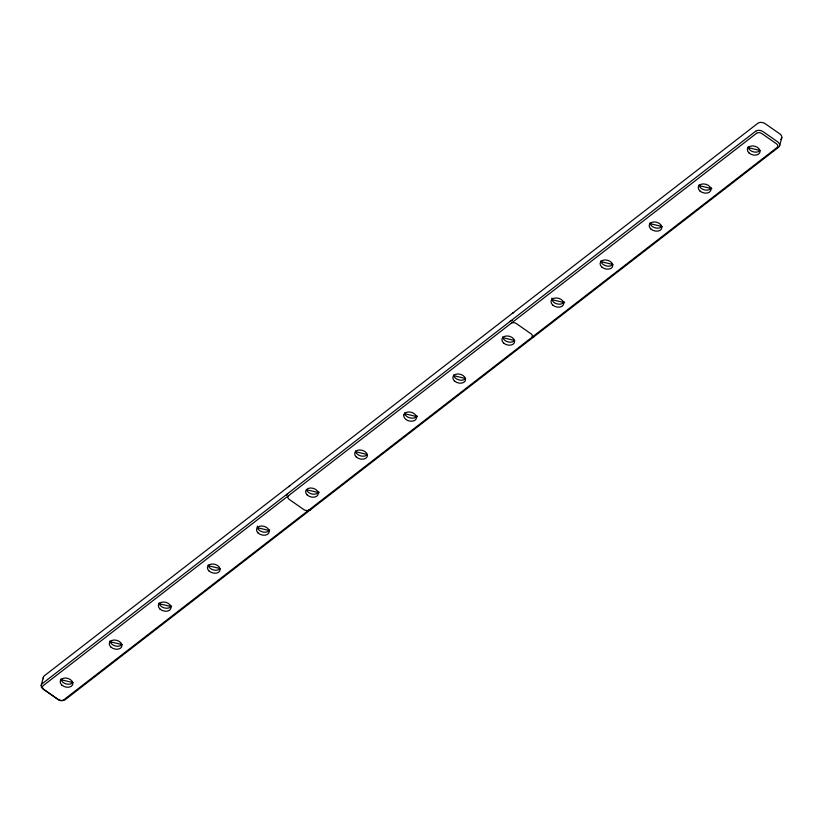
<?xml version="1.0" encoding="UTF-8"?>
<svg xmlns="http://www.w3.org/2000/svg" width="823" height="823" viewBox="0 0 823 823"><rect width="100%" height="100%" fill="white"/><g stroke="black" fill="none" stroke-linecap="round" stroke-linejoin="round"><path stroke-width="1.23" d="M41.201 685.292L43.352 677.37M779.648 145.63L781.799 137.708M748.23 147.626L759.794 150.403M699.139 185.638L711.874 188.683M650.057 223.64L661.63 226.418M600.975 261.652L612.549 264.42M551.894 299.654L564.619 302.71M502.812 337.667L514.375 340.444M453.72 375.679L465.293 378.446M404.638 413.681L417.374 416.736M355.557 451.693L367.13 454.461M306.475 489.695L319.201 492.751M257.393 527.708L268.956 530.475M208.312 565.71L219.875 568.487M159.22 603.722L170.793 606.489M110.138 641.724L121.711 644.502M61.056 679.736L72.63 682.514M288.636 495.6A3.776 2.603 15.2 0 0 289.264 499.417L303.872 509.622A3.776 2.603 15.2 0 0 309.078 509.89M286.62 495.251A5.401 3.724 15.2 0 1 287.7 493.594M310.641 509.632A5.401 3.724 15.2 0 1 309.263 510.322M781.222 138.881A5.401 3.724 15.2 0 1 780.718 139.365M781.593 138.326A5.401 3.724 15.2 0 0 779.823 133.912L765.225 123.717A5.401 3.724 15.2 0 0 757.777 123.327L44.432 675.714A5.401 3.724 15.2 0 0 43.413 678.697M288.986 486.712A5.401 3.724 15.2 0 1 289.85 485.673M318.82 491.835A6.481 4.465 15.2 0 1 312.421 494.088A6.481 4.465 15.2 0 1 306.547 489.675M367.459 454.502A6.481 4.465 15.2 0 1 360.412 455.819A6.481 4.465 15.2 0 1 355.495 450.86M416.983 415.821A6.481 4.465 15.2 0 1 414.298 417.899L412.251 418.207A6.481 4.465 15.2 0 1 404.577 412.848M465.633 378.487A6.481 4.465 15.2 0 1 458.576 379.804A6.481 4.465 15.2 0 1 453.658 374.846M514.714 340.475A6.481 4.465 15.2 0 1 507.657 341.792A6.481 4.465 15.2 0 1 502.74 336.833M564.239 301.804A6.481 4.465 15.2 0 1 556.739 303.79A6.481 4.465 15.2 0 1 551.894 298.039M612.878 264.461A6.481 4.465 15.2 0 1 605.831 265.778A6.481 4.465 15.2 0 1 600.913 260.819M661.97 226.459A6.481 4.465 15.2 0 1 654.913 227.776A6.481 4.465 15.2 0 1 649.995 222.807M711.484 187.778A6.481 4.465 15.2 0 1 704.539 189.907A6.481 4.465 15.2 0 1 699.077 184.805M760.133 150.434A6.481 4.465 15.2 0 1 753.076 151.751A6.481 4.465 15.2 0 1 748.158 146.792M511.155 323.305A3.776 2.603 15.2 0 1 516.36 323.573L530.958 333.768A3.776 2.603 15.2 0 1 531.596 337.584M510.209 321.299A5.401 3.724 15.2 0 1 512.4 320.414M534.014 336.288A5.401 3.724 15.2 0 1 533.15 337.327M512.359 313.368A5.401 3.724 15.2 0 1 513.737 312.678M72.959 682.545A6.481 4.465 15.2 0 1 65.912 683.862A6.481 4.465 15.2 0 1 60.995 678.903M122.041 644.543A6.481 4.465 15.2 0 1 114.994 645.86A6.481 4.465 15.2 0 1 110.076 640.901M171.565 605.862A6.481 4.465 15.2 0 1 164.621 608.002A6.481 4.465 15.2 0 1 159.158 602.889M220.214 568.528A6.481 4.465 15.2 0 1 213.157 569.845A6.481 4.465 15.2 0 1 208.24 564.876M269.728 529.847A6.481 4.465 15.2 0 1 262.239 531.833A6.481 4.465 15.2 0 1 257.383 526.092M403.815 415.09L403.754 415.872A6.481 4.465 15.2 0 0 411.428 421.232L413.475 420.923A6.481 4.465 15.2 0 0 416.16 418.845L416.479 417.323A6.481 4.465 15.2 0 0 408.805 411.963L406.757 412.272A6.481 4.465 15.2 0 0 404.072 414.35L403.815 415.09M755.627 131.258L42.282 683.635A5.401 3.724 15.2 0 0 43.177 689.088L57.775 699.283A5.401 3.724 15.2 0 0 65.223 699.673L778.568 147.286A5.401 3.724 15.2 0 0 777.673 141.844L763.075 131.639A5.401 3.724 15.2 0 0 755.627 131.258M756.574 133.264L43.218 685.641A3.776 2.603 15.2 0 0 43.856 689.458L58.454 699.663A3.776 2.603 15.2 0 0 63.659 699.931L777.015 147.543A3.776 2.603 15.2 0 0 776.377 143.737L761.779 133.532A3.776 2.603 15.2 0 0 756.574 133.264M699.879 190.936A6.481 4.465 15.2 0 0 710.66 190.792A6.481 4.465 15.2 0 0 703.305 183.91A6.481 4.465 15.2 0 0 699.879 190.936M748.961 152.924A6.481 4.465 15.2 0 0 759.752 152.79A6.481 4.465 15.2 0 0 752.387 145.908A6.481 4.465 15.2 0 0 748.961 152.924M650.798 228.938A6.481 4.465 15.2 0 0 661.579 228.804A6.481 4.465 15.2 0 0 654.223 221.922A6.481 4.465 15.2 0 0 650.798 228.938M601.716 266.95A6.481 4.465 15.2 0 0 612.497 266.806A6.481 4.465 15.2 0 0 605.142 259.934A6.481 4.465 15.2 0 0 601.716 266.95M552.634 304.963A6.481 4.465 15.2 0 0 563.416 304.819A6.481 4.465 15.2 0 0 556.06 297.936A6.481 4.465 15.2 0 0 552.634 304.963M503.542 342.965A6.481 4.465 15.2 0 0 514.334 342.831A6.481 4.465 15.2 0 0 506.968 335.949A6.481 4.465 15.2 0 0 503.542 342.965M454.461 380.977A6.481 4.465 15.2 0 0 465.242 380.833A6.481 4.465 15.2 0 0 457.886 373.951A6.481 4.465 15.2 0 0 454.461 380.977M356.297 456.991A6.481 4.465 15.2 0 0 367.079 456.847A6.481 4.465 15.2 0 0 359.723 449.965A6.481 4.465 15.2 0 0 356.297 456.991M307.216 494.993A6.481 4.465 15.2 0 0 317.997 494.86A6.481 4.465 15.2 0 0 310.641 487.977A6.481 4.465 15.2 0 0 307.216 494.993M258.124 533.006A6.481 4.465 15.2 0 0 268.915 532.862A6.481 4.465 15.2 0 0 261.549 525.979A6.481 4.465 15.2 0 0 258.124 533.006M209.042 571.008A6.481 4.465 15.2 0 0 219.823 570.874A6.481 4.465 15.2 0 0 212.468 563.992A6.481 4.465 15.2 0 0 209.042 571.008M159.96 609.02A6.481 4.465 15.2 0 0 170.742 608.876A6.481 4.465 15.2 0 0 163.386 602.004A6.481 4.465 15.2 0 0 159.96 609.02M110.879 647.032A6.481 4.465 15.2 0 0 121.66 646.888A6.481 4.465 15.2 0 0 114.304 640.006A6.481 4.465 15.2 0 0 110.879 647.032M61.797 685.034A6.481 4.465 15.2 0 0 72.578 684.901A6.481 4.465 15.2 0 0 65.223 678.018A6.481 4.465 15.2 0 0 61.797 685.034"/></g></svg>
